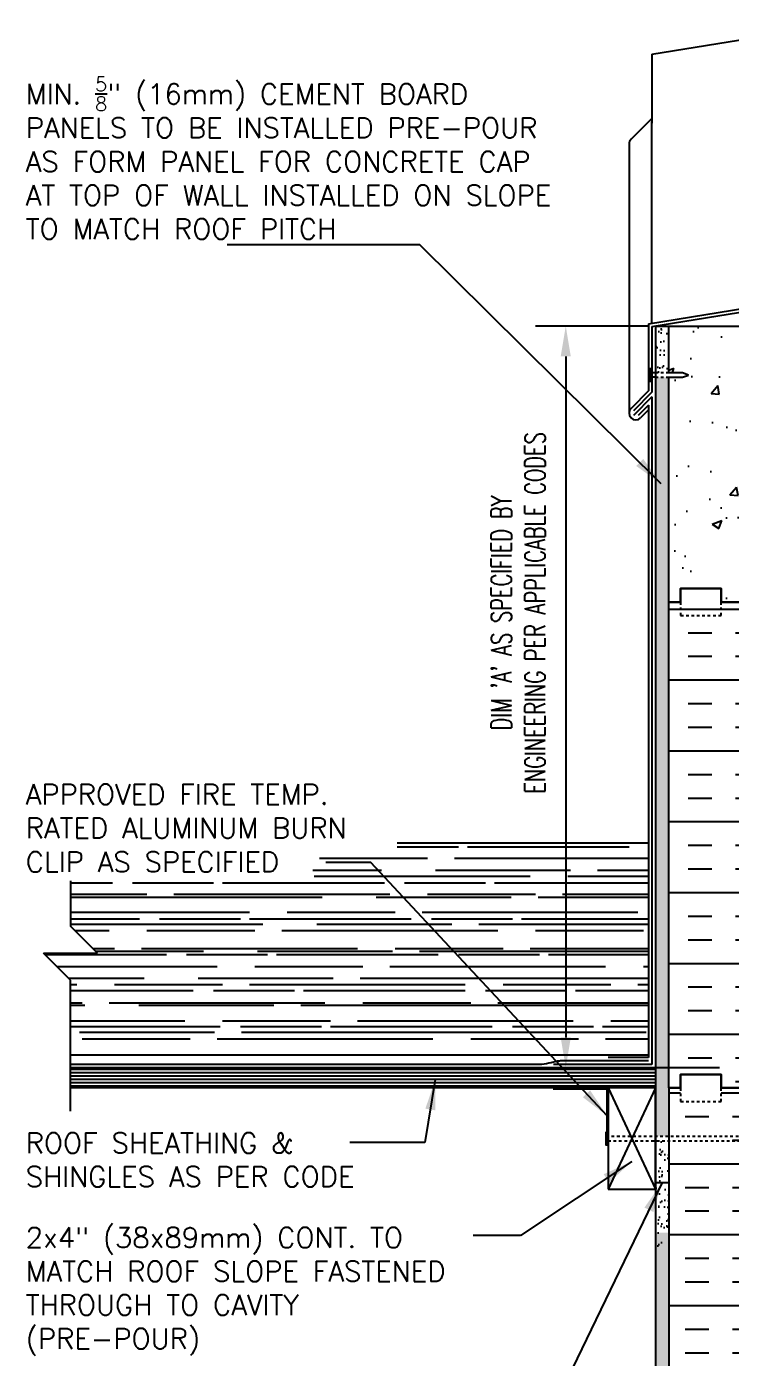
# Model space of a CAD drawing. Header units: inches. Extents: x -12.2 to 44, y 212.2 to 286.3.
# Drawn here: x -12.16 to 13.93, y 236.95 to 286.25 of the extents above; entities that cross this region are included whole.
import ezdxf

# ---------------------------------------------------------------- set-up
doc = ezdxf.new("R2010")
doc.units = ezdxf.units.IN
doc.header["$LTSCALE"] = 0.5
doc.header["$MEASUREMENT"] = 0
doc.linetypes.add('DASHED2', pattern=[0.375, 0.25, -0.125])
doc.linetypes.add('HIDDEN2', pattern=[0.1875, 0.125, -0.0625])
for name, color, linetype in [('HATCH', 12, 'Continuous'), ('LINE50', 5, 'Continuous'), ('LINE9', 9, 'Continuous'), ('TEXT', 4, 'Continuous')]:
    doc.layers.add(name, color=color, linetype=linetype)
doc.styles.add('DIM', font='romans.shx', dxfattribs={"width": 0.7})
doc.styles.get("Standard").update_dxf_attribs({"font": 'romans.shx'})
doc.dimstyles.new('ext', dxfattribs={"dimscale": 12, "dimtxt": 0.09375, "dimasz": 0.09375, "dimexe": 0.09375, "dimexo": 0.0625, "dimgap": 0.0625, "dimtad": 0, "dimjust": 1, "dimdec": 1, "dimzin": 3, "dimdsep": 46, "dimlunit": 4, "dimtxsty": 'DIM', "dimcen": 0.09, "dimdle": 0.09375, "dimclrt": 4, "dimadec": 0, "dimazin": 0, "dimtfac": 1, "dimtdec": 1, "dimtmove": 2, "dimatfit": 3, "dimfxl": 0, "dimfrac": 2, "dimtolj": 1, "dimtzin": 0, "dimarcsym": 0})
pattern_1 = [(142.5, (34.54337, 0), (0.01574834, 0.48170594), [0, -0.38, 0, -0.425, 0, -0.40625]), (172.5, (34.5434, 0), (-0.4424442, 0.7055365), [0, -0.205, 0, -0.3425, 0, -0.13125]), (212.5, (34.85087, 0), (-0.77853547, 0.00141476), [0, -0.125, 0, -0.45, 0, -0.5875]), (222.5, (34.8509, 0), (-0.7515317, 0.2194189), [0, -0.0625, 0, -0.295, 0, -0.3375])]

msp = doc.modelspace()

# ---------------------------------------------------------------- hatches: boundary and pattern name
at = {"layer": 'HATCH'}
h = msp.add_hatch(dxfattribs=at)
h.set_pattern_fill('AR-SAND', color=256, scale=0.25, style=0)
h.set_pattern_definition(pattern_1)
h.paths.add_polyline_path([(11.647, 273.425), (11.147, 273.425), (11.147, 275.159), (11.647, 275.159)])
h = msp.add_hatch(dxfattribs=at)
h.set_pattern_fill('AR-CONC', color=256, scale=0.5, style=0)
h.set_pattern_definition([(50, (0, 0), (3.5863, -0.31376), [0.375, -4.125]), (355, (0, 0), (-0.693757, 3.76096), [0.3, -3.3]), (100.4514, (0.299, -0.026), (2.892547, 3.447198), [0.3187, -3.50571]), (46.1842, (0, 1), (5.336205, -0.827595), [0.5625, -6.1875]), (96.6356, (0.4447, 0.931), (4.67331, 4.87059), [0.47805, -5.25856]), (351.1842, (0, 1), (4.67331, 4.87059), [0.45, -4.95]), (21, (0.5, 0.75), (2.984535, -2.013094), [0.375, -4.125]), (326, (0.5, 0.75), (1.216577, 3.62575), [0.3, -3.3]), (71.4514, (0.7487, 0.5822), (4.201113, 1.612652), [0.3187, -3.50571]), (37.5, (0, 0), (0.060799, 1.664469), [0, -3.26, 0, -3.35, 0, -3.3125]), (7.5, (0, 0), (1.315348, 1.972059), [0, -1.91, 0, -3.185, 0, -1.2625]), (327.5, (-1.115, 0), (2.669112, -0.1127744), [0, -1.25, 0, -3.9, 0, -5.175]), (317.5, (-1.615, 0), (2.91593, 0.500525), [0, -1.625, 0, -2.59, 0, -3.675])])
edge = h.paths.add_edge_path()
edge.add_arc((17.272, 260.758), 2, 71.077, 90, ccw=False)
edge.add_arc((17.842, 262.423), 0.24, -74.2747, 71.077, ccw=False)
edge.add_arc((17.99, 261.898), 0.305, 105.7253, 280.5075)
edge.add_line((18.046, 261.598), (18.065, 261.603))
edge.add_arc((17.99, 261.898), 0.305, 284.2815, 334.6218)
edge.add_arc((15.469, 262.852), 3, 338.8016, 350.9727)
edge.add_arc((19.157, 262.211), 0.745, 111.8037, 166.7348, ccw=False)
edge.add_arc((18.962, 262.698), 0.22, -68.1963, 111.8037, ccw=False)
edge.add_arc((19.157, 262.211), 0.305, 111.8037, 373.3205)
edge.add_arc((19.541, 262.302), 0.09, 71.1349, 193.3205, ccw=False)
edge.add_arc((19.911, 263.327), 1, 250.0933, 273.2121)
edge.add_line((19.967, 262.329), (20.072, 262.329))
edge.add_line((20.072, 262.329), (20.072, 262.399))
edge.add_line((20.072, 262.399), (20.024, 262.399))
edge.add_arc((20.024, 262.461), 0.0625, 180, 270, ccw=False)
edge.add_line((19.962, 262.461), (19.962, 262.529))
edge.add_arc((20.212, 262.529), 0.25, 124.0558, 180, ccw=False)
edge.add_line((20.072, 262.736), (20.072, 262.778))
edge.add_line((20.072, 262.778), (20.162, 262.778))
edge.add_arc((19.962, 263.236), 0.5, 293.5782, 308.3167)
edge.add_line((20.272, 262.843), (20.272, 264.933))
edge.add_line((20.272, 264.933), (20.959, 264.933))
edge.add_line((20.959, 264.933), (20.959, 265.433))
edge.add_line((20.959, 265.433), (22.459, 265.433))
edge.add_line((22.459, 265.433), (22.459, 264.933))
edge.add_line((22.459, 264.933), (22.897, 264.933))
edge.add_line((22.897, 264.933), (22.897, 273.263))
edge.add_line((22.897, 273.263), (22.396, 273.263))
edge.add_line((22.396, 273.263), (22.172, 273.344))
edge.add_line((22.172, 273.344), (22.396, 273.425))
edge.add_line((22.396, 273.425), (22.897, 273.425))
edge.add_line((22.897, 273.425), (22.897, 275.159))
edge.add_line((22.897, 275.159), (11.647, 275.159))
edge.add_line((11.647, 275.159), (11.647, 273.425))
edge.add_line((11.647, 273.425), (12.147, 273.425))
edge.add_line((12.147, 273.425), (12.371, 273.344))
edge.add_line((12.371, 273.344), (12.148, 273.263))
edge.add_line((12.148, 273.263), (11.647, 273.263))
edge.add_line((11.647, 273.263), (11.647, 264.933))
edge.add_line((11.647, 264.933), (12.084, 264.933))
edge.add_line((12.084, 264.933), (12.084, 265.433))
edge.add_line((12.084, 265.433), (13.584, 265.433))
edge.add_line((13.584, 265.433), (13.584, 264.933))
edge.add_line((13.584, 264.933), (14.272, 264.933))
edge.add_line((14.272, 264.933), (14.272, 262.843))
edge.add_arc((14.582, 263.236), 0.5, 231.6833, 246.4218)
edge.add_line((14.382, 262.778), (14.472, 262.778))
edge.add_line((14.472, 262.778), (14.472, 262.736))
edge.add_arc((14.332, 262.529), 0.25, 0, 55.9442, ccw=False)
edge.add_line((14.582, 262.529), (14.582, 262.461))
edge.add_arc((14.519, 262.461), 0.0625, -90, 0, ccw=False)
edge.add_line((14.519, 262.399), (14.472, 262.399))
edge.add_line((14.472, 262.399), (14.472, 262.329))
edge.add_line((14.472, 262.329), (14.577, 262.329))
edge.add_arc((14.633, 263.327), 1, 266.7879, 289.9067)
edge.add_arc((15.002, 262.302), 0.09, -13.3205, 108.8651, ccw=False)
edge.add_arc((15.387, 262.211), 0.305, 166.6795, 428.1963)
edge.add_arc((15.582, 262.698), 0.22, 68.1963, 248.1963, ccw=False)
edge.add_arc((15.387, 262.211), 0.745, 13.2652, 68.1963, ccw=False)
edge.add_arc((19.075, 262.852), 3, 189.0273, 201.1984)
edge.add_arc((16.553, 261.898), 0.305, 205.3782, 255.7185)
edge.add_line((16.478, 261.603), (16.498, 261.598))
edge.add_arc((16.553, 261.898), 0.305, 259.4925, 434.2747)
edge.add_arc((16.701, 262.423), 0.24, 108.923, 254.2747, ccw=False)
edge.add_arc((17.272, 260.758), 2, 90, 108.923, ccw=False)
edge.add_line((17.272, 262.758), (17.272, 272.86))
edge.add_spline(control_points=[(17.272, 272.86), (17.267, 272.862), (17.222, 272.881), (17.215, 272.935), (17.208, 272.982)], knot_values=[0, 0, 0, 0, 0.011848, 0.108741, 0.108741, 0.108741, 0.108741], degree=3, periodic=0)
edge.add_spline(control_points=[(17.208, 272.982), (17.176, 272.879), (17.088, 272.596), (16.477, 272.578), (16.46, 272.879), (16.454, 272.982)], knot_values=[0, 0, 0, 0, 0.238355, 0.654744, 0.870433, 0.870433, 0.870433, 0.870433], degree=3, periodic=0)
edge.add_spline(control_points=[(16.454, 272.982), (16.454, 273.085), (16.453, 273.395), (17.087, 273.373), (17.176, 273.085), (17.208, 272.982)], knot_values=[0, 0, 0, 0, 0.212869, 0.642572, 0.880927, 0.880927, 0.880927, 0.880927], degree=3, periodic=0)
edge.add_spline(control_points=[(17.208, 272.982), (17.215, 273.03), (17.222, 273.084), (17.267, 273.103), (17.272, 273.104)], knot_values=[0, 0, 0, 0, 0.096893, 0.108741, 0.108741, 0.108741, 0.108741], degree=3, periodic=0)
edge.add_spline(control_points=[(17.272, 273.104), (17.297, 273.113), (17.38, 273.108), (17.384, 273.03), (17.386, 272.982)], knot_values=[0.108741, 0.108741, 0.108741, 0.108741, 0.167347, 0.26082, 0.26082, 0.26082, 0.26082], degree=3, periodic=0)
edge.add_spline(control_points=[(17.386, 272.982), (17.384, 272.935), (17.38, 272.857), (17.297, 272.852), (17.272, 272.86)], knot_values=[0.108741, 0.108741, 0.108741, 0.108741, 0.202214, 0.26082, 0.26082, 0.26082, 0.26082], degree=3, periodic=0)
edge.add_line((17.272, 272.86), (17.272, 262.758))
h = msp.add_hatch(dxfattribs=at)
h.set_pattern_fill('AR-SAND', color=256, scale=0.25, style=0)
h.set_pattern_definition(pattern_1)
h.paths.add_polyline_path([(11.147, 273.263), (11.647, 273.263), (11.647, 246.933), (11.647, 245.139), (11.147, 245.139), (11.147, 246.933), (11.147, 246.933)])
h = msp.add_hatch(dxfattribs=at)
h.set_pattern_fill('INSUL', color=256, scale=7, style=0)
h.set_pattern_definition([(7e-15, (-2911.89, -150.077), (0, 2.625), []), (7e-15, (-2911.89, -149.202), (0, 2.625), [0.875, -0.875]), (7e-15, (-2911.89, -148.327), (0, 2.625), [0.875, -0.875])])
h.paths.add_polyline_path([(11.647, 246.933), (12.084, 246.933), (12.084, 247.433), (13.584, 247.433), (13.584, 246.933), (14.272, 246.933), (14.272, 264.933), (13.584, 264.933), (13.584, 265.433), (12.084, 265.433), (12.084, 264.933), (11.647, 264.933)])
h = msp.add_hatch(dxfattribs=at)
h.set_pattern_fill('AR-RROOF', color=256, style=0)
h.paths.add_polyline_path([(1.581, 255.997), (1.581, 255.587), (-1.552, 255.587), (-1.552, 254.609), (-10.526, 254.609), (-10.526, 252.931), (-9.526, 251.931), (-11.526, 251.931), (-10.526, 250.931), (-10.526, 248.146), (10.897, 248.146), (10.897, 255.997)])
h = msp.add_hatch(dxfattribs=at)
h.set_pattern_fill('INSUL', color=256, scale=7, style=0)
h.paths.add_polyline_path([(14.272, 246.933), (13.584, 246.933), (13.584, 246.433), (12.084, 246.433), (12.084, 246.933), (11.647, 246.933), (11.647, 245.139), (13.324, 245.139), (13.548, 245.057), (13.324, 244.976), (11.647, 244.976), (11.647, 228.933), (12.084, 228.933), (12.084, 229.433), (13.584, 229.433), (13.584, 228.933), (14.272, 228.933)])
h.paths.add_polyline_path([(11.647, 221.496), (14.272, 221.496), (14.272, 228.933), (13.584, 228.933), (13.584, 228.433), (12.084, 228.433), (12.084, 228.933), (11.647, 228.933)])
h = msp.add_hatch(dxfattribs=at)
h.set_pattern_fill('AR-SAND', color=256, scale=0.25, style=0)
h.set_pattern_definition(pattern_1)
h.paths.add_polyline_path([(11.147, 244.976), (11.647, 244.976), (11.647, 243.433), (11.147, 243.433)])
h = msp.add_hatch(dxfattribs=at)
h.set_pattern_fill('AR-SAND', color=256, scale=0.25, style=0)
h.set_pattern_definition(pattern_1)
h.paths.add_polyline_path([(11.147, 243.183), (11.147, 243.183), (11.147, 243.433), (11.647, 243.433), (11.647, 241.487), (11.147, 240.762)])
h = msp.add_hatch(dxfattribs=at)
h.set_pattern_fill('AR-SAND', color=256, scale=0.25, style=0)
h.paths.add_polyline_path([(11.147, 221.496), (11.647, 221.496), (11.647, 241.578), (11.147, 241.578)])

# ---------------------------------------------------------------- linework, layer by layer
at = {"color": 192}
for points in [[(7.361, 246.896), (9.361, 246.896)], [(9.361, 244.896), (9.361, 246.896)]]:
    msp.add_lwpolyline(points, dxfattribs=at)
at = {"layer": 'HATCH'}
for p, q in [((11.022, 285.232), (17.272, 286.253)), ((11.022, 285.232), (11.022, 282.678)), ((11.022, 282.855), (10.245, 282.078)), ((11.022, 275.265), (11.022, 282.74)), ((10.172, 281.901), (10.172, 271.934)), ((11.022, 275.139), (17.272, 276.159)), ((11.022, 275.139), (11.022, 272.711)), ((11.147, 273.425), (11.022, 273.425)), ((11.147, 273.263), (11.022, 273.263)), ((11.022, 272.711), (10.333, 272.022)), ((11.022, 272.534), (10.331, 271.843)), ((11.022, 272.534), (11.022, 247.808)), ((6.938, 247.808), (-10.526, 247.808)), ((11.022, 247.808), (7.368, 247.808)), ((10.89, 247.933), (7.637, 247.933)), ((11.147, 246.933), (9.397, 243.183)), ((9.397, 246.933), (11.147, 243.183))]:
    msp.add_line(p, q, dxfattribs=at)
at = {"layer": 'HATCH', "color": 6}
for p, q in [((10.897, 275.245), (17.272, 276.286)), ((10.897, 275.245), (10.897, 272.763)), ((10.897, 272.763), (10.245, 272.111)), ((10.897, 272.232), (10.51, 271.846)), ((10.897, 272.232), (10.897, 248.058)), ((10.897, 272.056), (10.598, 271.757)), ((10.897, 248.058), (9.396, 248.058))]:
    msp.add_line(p, q, dxfattribs=at)
at = {"layer": 'HATCH', "linetype": 'HIDDEN2'}
for p, q in [((11.647, 273.425), (11.147, 273.425)), ((11.147, 273.263), (11.647, 273.263))]:
    msp.add_line(p, q, dxfattribs=at)
at = {"layer": 'HATCH', "linetype": 'Continuous'}
for p, q in [((12.147, 273.425), (11.647, 273.425)), ((11.647, 273.263), (12.148, 273.263)), ((12.371, 273.344), (12.147, 273.425)), ((12.148, 273.263), (12.371, 273.344))]:
    msp.add_line(p, q, dxfattribs=at)
at = {"layer": 'HATCH', "color": 9}
msp.add_line((10.897, 255.997), (1.581, 255.997), dxfattribs=at)
at = {"layer": 'HATCH', "color": 12}
for p, q in [((11.147, 247.62), (-10.526, 247.62)), ((11.147, 247.495), (-10.526, 247.495)), ((11.147, 247.37), (-10.526, 247.37)), ((11.147, 247.245), (-10.526, 247.245)), ((11.147, 247.12), (-10.526, 247.12)), ((11.147, 246.995), (-10.526, 246.995))]:
    msp.add_line(p, q, dxfattribs=at)
at = {"layer": 'HATCH'}
msp.add_lwpolyline([(11.022, 273.116), (11.022, 273.572), (10.937, 273.572), (10.937, 273.116)], close=True, dxfattribs=at)
msp.add_arc((10.422, 281.901), 0.25, 135, 180, dxfattribs=at)
at = {"layer": 'HATCH', "color": 6}
msp.add_arc((10.422, 271.934), 0.25, 135, 315, dxfattribs=at)
at = {"layer": 'HATCH'}
msp.add_spline([(7.637, 247.933), (7.462, 247.914), (7.28, 247.869), (6.938, 247.808), (6.825, 247.808)], degree=3, dxfattribs=at)
at = {"layer": 'LINE50', "color": 9}
for p, q in [((11.147, 275.159), (11.147, 221.496)), ((11.147, 275.159), (11.647, 275.159)), ((11.147, 247.683), (-10.526, 247.683)), ((11.147, 246.933), (-10.526, 246.933))]:
    msp.add_line(p, q, dxfattribs=at)
at = {"layer": 'LINE50', "color": 6}
msp.add_line((10.897, 248.146), (-10.526, 248.146), dxfattribs=at)
at = {"layer": 'LINE50'}
msp.add_line((11.647, 246.933), (11.647, 221.496), dxfattribs=at)
at = {"layer": 'LINE50', "color": 2}
msp.add_line((11.147, 243.433), (11.647, 243.433), dxfattribs=at)
at = {"layer": 'LINE50'}
for points in [[(14.272, 264.933), (13.584, 264.933), (13.584, 265.433), (12.084, 265.433), (12.084, 264.933), (11.647, 264.933)], [(11.647, 264.933), (12.084, 264.933), (12.084, 265.433), (13.584, 265.433), (13.584, 264.933), (14.272, 264.933)], [(14.272, 246.933), (13.584, 246.933), (13.584, 247.433), (12.084, 247.433), (12.084, 246.933), (11.647, 246.933)], [(11.647, 246.933), (12.084, 246.933), (12.084, 247.433), (13.584, 247.433), (13.584, 246.933), (14.272, 246.933)]]:
    msp.add_lwpolyline(points, dxfattribs=at)
at = {"layer": 'LINE9'}
for p, q in [((-10.526, 254.609), (-10.526, 252.931)), ((-9.526, 251.931), (-10.526, 252.931)), ((-10.526, 250.931), (-11.526, 251.931)), ((-11.526, 251.931), (-9.526, 251.931)), ((-10.526, 246.076), (-10.526, 250.931))]:
    msp.add_line(p, q, dxfattribs=at)
at = {"layer": 'LINE9', "linetype": 'HIDDEN2'}
for p, q in [((15.824, 245.138), (9.397, 245.139)), ((9.397, 244.976), (15.824, 244.976))]:
    msp.add_line(p, q, dxfattribs=at)
at = {"layer": 'LINE9', "linetype": 'DASHED2', "ltscale": 0.15}
for points in [[(12.084, 264.933), (12.084, 264.933), (12.084, 264.433), (13.584, 264.433), (13.584, 264.933), (13.584, 264.933)], [(12.084, 246.933), (12.084, 246.933), (12.084, 246.433), (13.584, 246.433), (13.584, 246.933), (13.584, 246.933)]]:
    msp.add_lwpolyline(points, dxfattribs=at)
at = {"layer": 'LINE9'}
msp.add_lwpolyline([(9.397, 244.83), (9.397, 245.285), (9.312, 245.285), (9.312, 244.83)], close=True, dxfattribs=at)
at = {"layer": 'TEXT'}
for p, q in [((10.897, 275.159), (6.701, 275.159)), ((7.826, 274.034), (7.826, 248.808)), ((13.522, 247.683), (6.701, 247.683))]:
    msp.add_line(p, q, dxfattribs=at)
at = {"layer": 'TEXT', "color": 2}
for p, q in [((11.647, 275.159), (22.897, 275.159)), ((11.647, 273.425), (11.647, 275.159)), ((11.647, 246.933), (11.647, 273.263))]:
    msp.add_line(p, q, dxfattribs=at)
msp.add_lwpolyline([(9.397, 243.183), (11.147, 243.183), (11.147, 246.933), (9.397, 246.933)], close=True, dxfattribs=at)
at = {"layer": 'TEXT'}
for points in [[(7.638, 274.034), (8.013, 274.034), (7.826, 275.159)], [(7.638, 248.808), (8.013, 248.808), (7.826, 247.683)]]:
    msp.add_solid(points, dxfattribs=at)

# ---------------------------------------------------------------- texts
at = {"layer": 'TEXT', "char_height": 0.75, "attachment_point": 4}
for s, insert, width in [('\\A1;MIN. {\\H0.7x;\\S5/8;\\H1.429x;"} (16mm) CEMENT BOARD PANELS TO BE INSTALLED PRE-POUR AS FORM PANEL FOR CONCRETE CAP AT TOP OF WALL INSTALLED ON SLOPE TO MATCH ROOF PITCH', (-12.19, 281.383), 21.33837), ('\\A1;APPROVED FIRE TEMP. RATED ALUMINUM BURN CLIP AS SPECIFIED', (-12.19, 256.56), 13.85742), ('\\A1;ROOF SHEATHING & SHINGLES AS PER CODE ', (-12.19, 244.27), 14.63297), ('\\A1;2x4" (38x89mm) CONT. TO MATCH ROOF SLOPE FASTENED THROUGH TO CAVITY (PRE-POUR)', (-12.19, 239.392), 17.93727)]:
    msp.add_mtext(s, dxfattribs=dict(at, insert=insert, width=width))
at = {"layer": 'TEXT', "color": 4, "insert": (6.062, 264.535), "char_height": 0.75, "attachment_point": 5, "rotation": 90, "style": 'DIM'}
msp.add_mtext("\\A1;DIM 'A' AS SPECIFIED BY \\PENGINEERING PER APPLICABLE CODES", dxfattribs=at)

# ---------------------------------------------------------------- leaders
at = {"layer": 'TEXT'}
msp.add_leader([(11.366, 269.316), (2.42, 278.168), (-4.72, 278.168)], dimstyle='ext', override={"dimgap": 0.0625, "dimtad": 0}, dxfattribs=at)
for points in [[(9.361, 245.896), (0.607, 255.284), (-1.071, 255.284)], [(2.991, 247.245), (2.602, 244.914), (-0.173, 244.914)], [(10.272, 244.208), (6.146, 241.467), (4.393, 241.467)], [(11.397, 243.433), (7.232, 234.823), (5.588, 234.823)]]:
    msp.add_leader(points, dimstyle='ext', dxfattribs=at)

doc.saveas('drawing.dxf')
